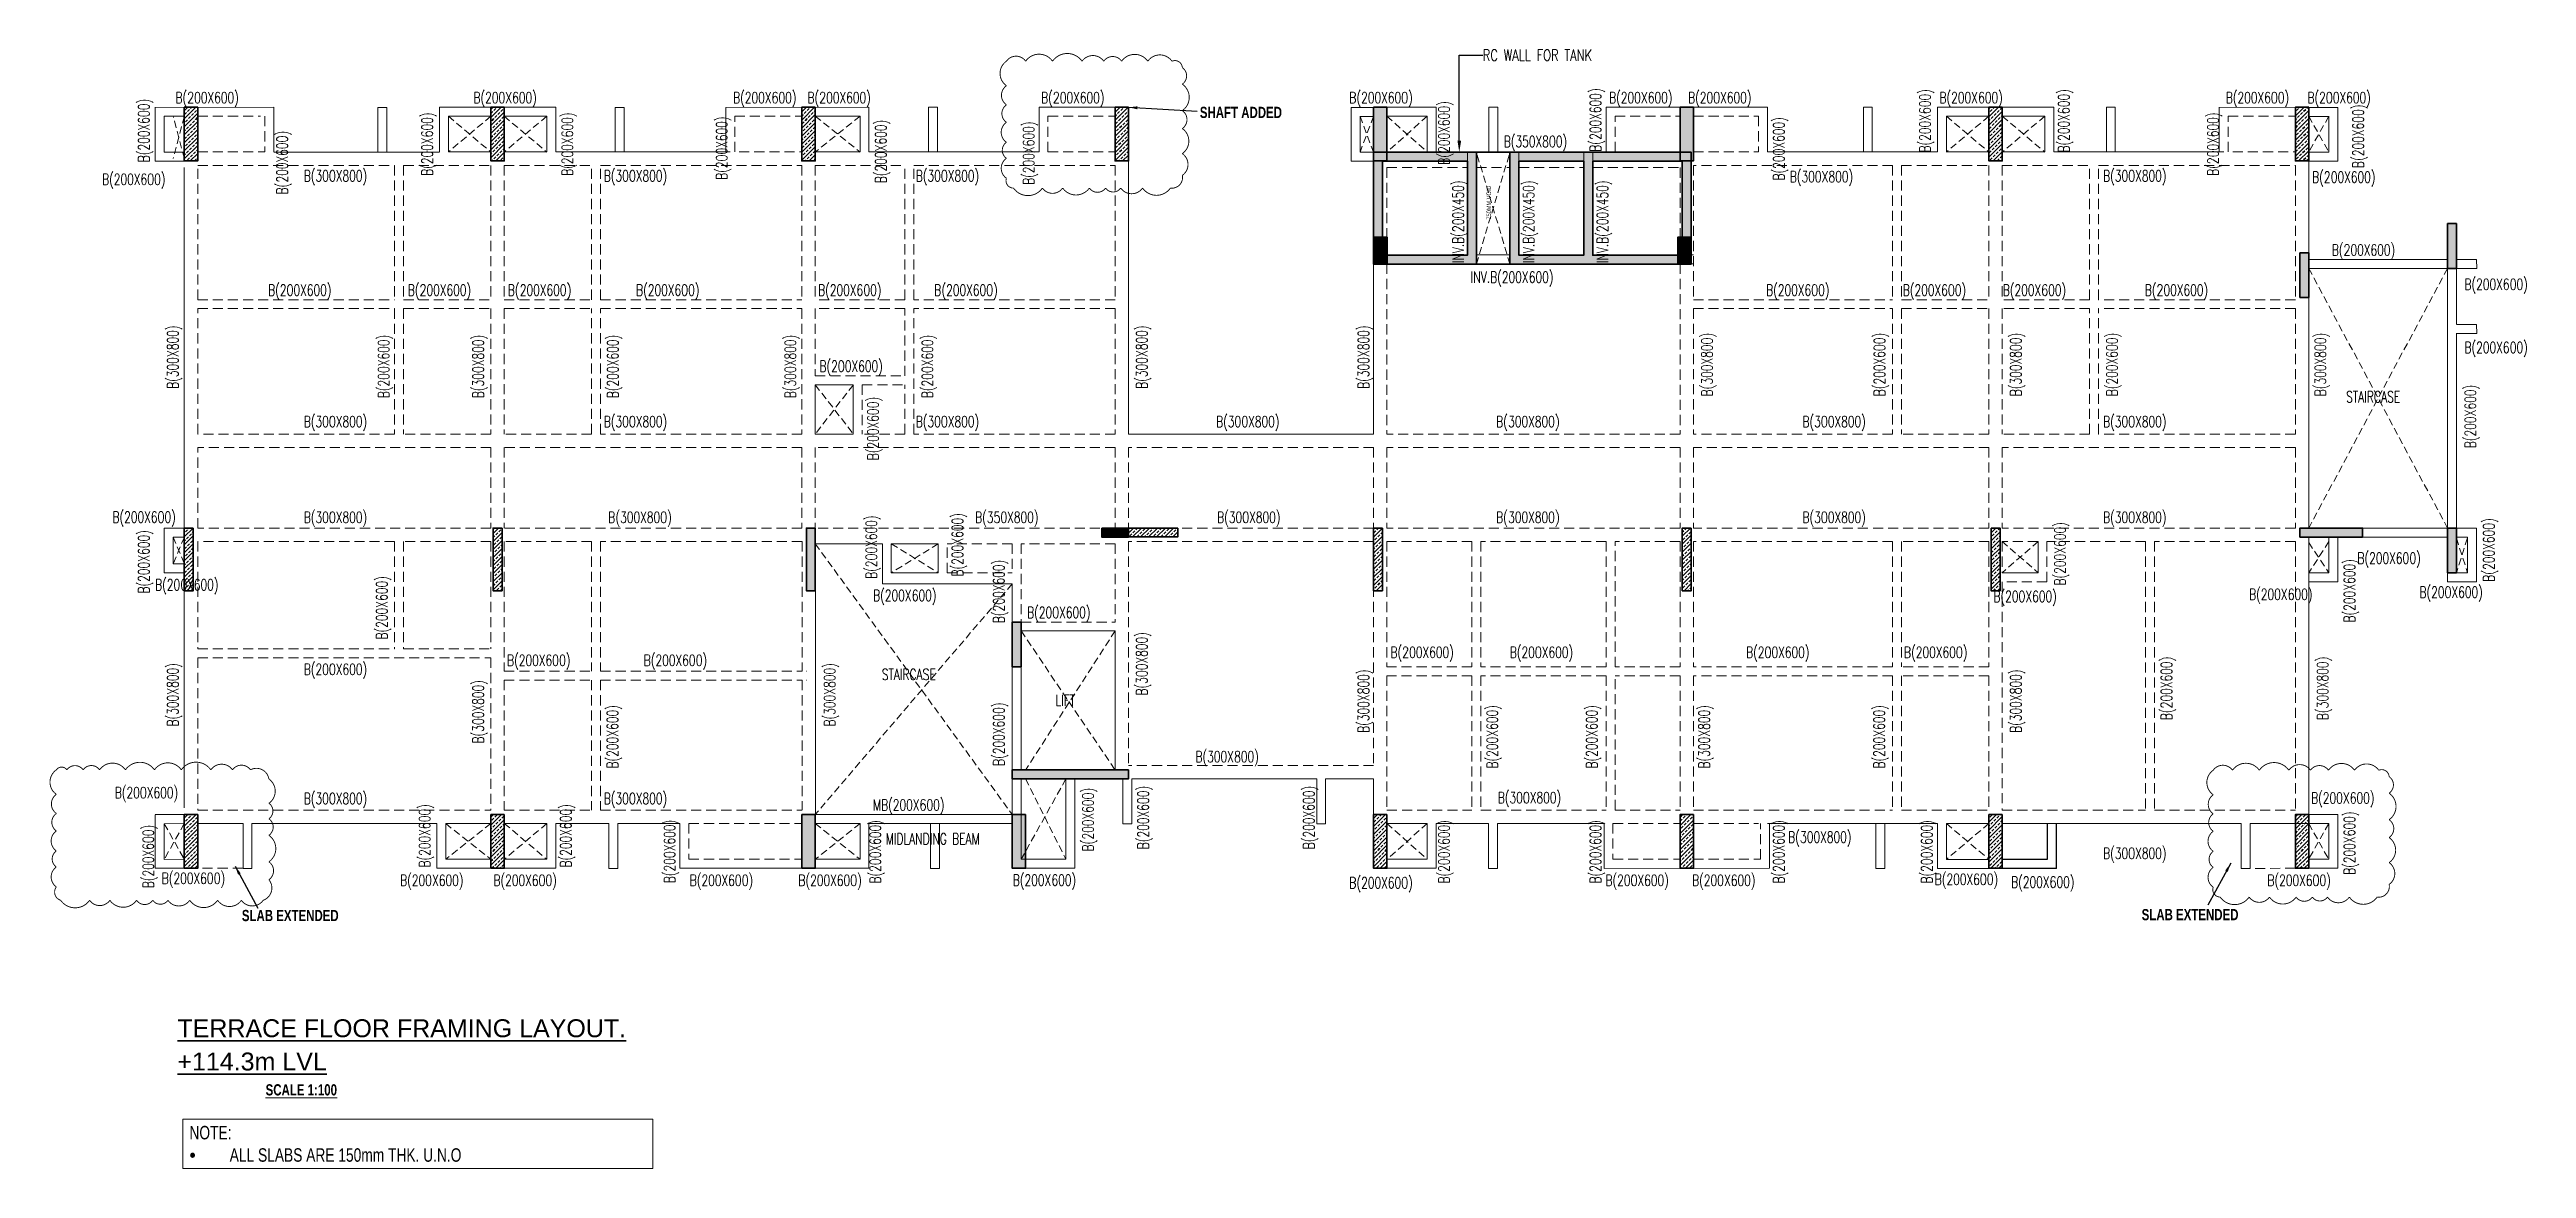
# Model space of a CAD drawing. Header units: millimetres. Extents: x 2328 to 57679, y 2075 to 27069.
import ezdxf
from ezdxf import colors
from ezdxf.entities.mleader import LeaderData, LeaderLine
from ezdxf.math import Vec2, Vec3

# ---------------------------------------------------------------- set-up
doc = ezdxf.new("R2010")
doc.units = ezdxf.units.MM
doc.linetypes.add('DASHED', pattern=[0.75, 0.5, -0.25])
doc.linetypes.add('HIDDEN', pattern=[9.525, 6.35, -3.175])
for name, color, linetype, lineweight in [('G-ANNO-TEXT', 7, 'Continuous', 18), ('S-BEAM-IDEN', 2, 'Continuous', 9), ('S-COL HATCH', 8, 'Continuous', 35), ('S-COLS', 6, 'Continuous', 35), ('S-HEADING', 8, 'Continuous', 35), ('S_FRAMES', 4, 'Continuous', 9), ('STR-CUTOUT', 1, 'Continuous', 13)]:
    doc.layers.add(name, color=color, linetype=linetype, lineweight=lineweight)
doc.styles.add('Dim.s & Anno.(Misc.)', font='ARIALN.TTF')
doc.styles.add('ROMANS', font='romans.shx', dxfattribs={"width": 0.75})
doc.styles.add('SOBHA', font='swisscl.ttf', dxfattribs={"height": 200})
doc.styles.add('sobha.sed', font='swisscl.ttf')
doc.styles.get("Standard").update_dxf_attribs({"font": 'arial.ttf'})
doc.styles.add('Swis721 LtCn BT_2', font='swisscl.ttf', dxfattribs={"height": 244.992296})
doc.dimstyles.new('A-GFC-100', dxfattribs={"dimscale": 100, "dimtxt": 2, "dimasz": 2, "dimexe": 1.5, "dimexo": 0, "dimgap": 1, "dimtad": 1, "dimdec": 0, "dimdsep": 46, "dimtxsty": 'Dim.s & Anno.(Misc.)', "dimblk": 'ARCHTICK', "dimcen": 0, "dimdle": 1.5, "dimclrd": 256, "dimclre": 8, "dimclrt": 6, "dimazin": 2, "dimtfac": 1, "dimtdec": 0, "dimtix": 1, "dimtmove": 2, "dimatfit": 3, "dimfxl": 1, "dimtolj": 1, "dimlwd": -1, "dimlwe": 9, "dimarcsym": 0})
pattern_1 = [(45, (-612703.72, 120513.6), (-89.802561, 89.802561), []), (45, (-612613.92, 120513.6), (-89.802561, 89.802561), [63.5, -31.75])]
pattern_2 = [(45, (-615475.9, 133131.74), (-89.802561, 89.802561), []), (45, (-615386.1, 133131.74), (-89.802561, 89.802561), [63.5, -31.75])]

# ---------------------------------------------------------------- blocks, each defined once
blk = doc.blocks.new('OHT')
at = {"layer": 'S-COL HATCH'}
h = blk.add_hatch(dxfattribs=at)
h.set_pattern_fill('AR-CONC', color=8, scale=0.75)
h.set_pattern_definition([(50, (-643577.39, 54796.65), (136.638502, -11.954314), [14.2875, -157.1625]), (355, (-643577.39, 54796.65), (-26.432566, 143.292634), [11.43, -125.730438]), (100.451445, (-643566, 54795.66), (110.205935, 131.338314), [12.142507, -133.567683]), (46.1842, (-643577.4, 54834.75), (203.30928, -31.531746), [21.43125, -235.74375]), (96.635558, (-643560.45, 54832.12), (178.0531, 185.569593), [18.21377, -200.351706]), (351.18415, (-643577.4, 54834.75), (178.0531, 185.569593), [17.144975, -188.5948]), (21, (-643558.34, 54825.23), (113.710793, -76.698899), [14.2875, -157.1625]), (326, (-643558.34, 54825.23), (46.35152, 138.140975), [11.43, -125.73]), (71.451445, (-643548.87, 54818.84), (160.062314, 61.442077), [12.142507, -133.567453]), (37.5, (-643577.393, 54796.65), (2.3164524, 63.416279), [0, -124.206, 0, -127.635, 0, -126.20625]), (7.5, (-643577.39, 54796.65), (50.114747, 75.135431), [0, -72.771, 0, -121.3485, 0, -48.10125]), (327.5, (-643619.874, 54796.65), (101.6929464, -4.296558), [0, -47.625, 0, -148.59, 0, -197.1675]), (317.5, (-643638.92, 54796.65), (111.096886, 19.069868), [0, -61.9125, 0, -98.679, 0, -140.0175])])
h.paths.add_polyline_path([(0, 0), (0, -2500), (2300, -2500), (2300, 0), (2300, 0)])
h.paths.add_polyline_path([(2100, -200), (2100, -2300), (200, -2300), (200, -200)], flags=16)
h.paths.add_polyline_path([(3050, 0), (3050, 0), (3050, -2500), (3050, -2500), (7100, -2500), (7100, 0)])
h.paths.add_polyline_path([(4700, -200), (4700, -2300), (3250, -2300), (3250, -200), (3250, -200)], flags=16)
h.paths.add_polyline_path([(4900, -200), (6900, -200), (6900, -2300), (4900, -2300)], flags=16)
at = {"layer": 'S-COLS'}
for p, q in [((2300, -2500), (2300, 0)), ((3050, 0), (3050, -2500))]:
    blk.add_line(p, q, dxfattribs=at)
blk.add_lwpolyline([(0, 0), (0, -2500), (7100, -2500), (7100, 0), (0, 0)], dxfattribs=at)
for points in [[(200, -2300), (200, -200), (2100, -200), (2100, -2300)], [(3250, -2300), (3250, -200), (4700, -200), (4700, -2300)], [(4700, -2300), (4700, -200), (3250, -200), (3250, -2300)], [(6900, -2300), (6900, -200), (4900, -200), (4900, -2300)]]:
    blk.add_lwpolyline(points, close=True, dxfattribs=at)
at = {"layer": 'STR-CUTOUT', "color": 1, "linetype": 'HIDDEN', "ltscale": 25}
for points in [[(3050, -2500), (2300, 0)], [(2300, -2500), (3050, 0)]]:
    blk.add_lwpolyline(points, dxfattribs=at)
at = {"layer": 'S-COLS', "style": 'sobha.sed'}
blk.add_text('750MM VOID', height=100, rotation=90, dxfattribs=at).set_placement((2627, -1504))
blk = doc.blocks.new('COLUMNS_TER')
at = {"layer": 'S-COL HATCH'}
h = blk.add_hatch(dxfattribs=at)
h.set_pattern_fill('ANSI33', color=8, scale=20)
h.set_pattern_definition(pattern_1)
h.paths.add_polyline_path([(300, 0), (0, 0), (0, -1200), (300, -1200)])
h = blk.add_hatch(dxfattribs=at)
h.set_pattern_fill('ANSI33', color=8, scale=20)
h.set_pattern_definition(pattern_1)
h.paths.add_polyline_path([(7151, 0), (6851, 0), (6851, -1200), (7151, -1200)])
h = blk.add_hatch(dxfattribs=at)
h.set_pattern_fill('ANSI33', color=8, scale=20)
h.set_pattern_definition(pattern_1)
h.paths.add_polyline_path([(14100, 0), (13800, 0), (13800, -1200), (14100, -1200)])
h = blk.add_hatch(dxfattribs=at)
h.set_pattern_fill('ANSI33', color=8, scale=20)
h.set_pattern_definition(pattern_1)
h.paths.add_polyline_path([(21100, 0), (20800, 0), (20800, -1200), (21100, -1200)])
h = blk.add_hatch(color=8, dxfattribs=at)
h.dxf.hatch_style = 1
h.paths.add_polyline_path([(26875, 0), (26575, 0), (26575, -1200), (26875, -1200)])
h = blk.add_hatch(color=8, dxfattribs=at)
h.dxf.hatch_style = 1
h.paths.add_polyline_path([(33725, 0), (33425, 0), (33425, -1200), (33725, -1200)])
h = blk.add_hatch(dxfattribs=at)
h.set_pattern_fill('ANSI33', color=8, scale=20)
h.set_pattern_definition(pattern_2)
h.paths.add_polyline_path([(40626, 0), (40326, 0), (40326, -1200), (40626, -1200)])
h = blk.add_hatch(dxfattribs=at)
h.set_pattern_fill('ANSI33', color=8, scale=20)
h.set_pattern_definition(pattern_2)
h.paths.add_polyline_path([(47475, 0), (47175, 0), (47175, -1200), (47475, -1200)])
h = blk.add_hatch(color=8, dxfattribs=at)
h.dxf.hatch_style = 1
h.paths.add_polyline_path([(50777, -2600), (50577, -2600), (50577, -3600), (50777, -3600)])
h = blk.add_hatch(color=8, dxfattribs=at)
h.dxf.hatch_style = 1
h.paths.add_polyline_path([(47276, -4250), (47476, -4250), (47476, -3250), (47276, -3250)])
h = blk.add_hatch(dxfattribs=at)
h.set_pattern_fill('ANSI33', color=8, scale=20)
h.set_pattern_definition(pattern_1)
h.paths.add_polyline_path([(200, -9400), (0, -9400), (0, -10800), (200, -10800)])
h = blk.add_hatch(dxfattribs=at)
h.set_pattern_fill('ANSI33', color=8, scale=20)
h.set_pattern_definition(pattern_1)
h.paths.add_polyline_path([(7101, -9400), (6901, -9400), (6901, -10800), (7101, -10800)])
h = blk.add_hatch(color=8, dxfattribs=at)
h.dxf.hatch_style = 1
h.paths.add_polyline_path([(14101, -9400), (13901, -9400), (13901, -10800), (14101, -10800)])
h = blk.add_hatch(color=8, dxfattribs=at)
h.dxf.hatch_style = 1
h.paths.add_polyline_path([(20501, -9402), (20501, -9602), (21101, -9602), (21101, -9402)])
h = blk.add_hatch(dxfattribs=at)
h.set_pattern_fill('ANSI33', color=8, scale=20)
h.set_pattern_definition(pattern_1)
h.paths.add_polyline_path([(20800, -9400), (20800, -9600), (22200, -9600), (22200, -9400)])
h = blk.add_hatch(dxfattribs=at)
h.set_pattern_fill('ANSI33', color=8, scale=20)
h.set_pattern_definition(pattern_1)
h.paths.add_polyline_path([(26775, -9400), (26575, -9400), (26575, -10800), (26775, -10800)])
h = blk.add_hatch(dxfattribs=at)
h.set_pattern_fill('ANSI33', color=8, scale=20)
h.set_pattern_definition(pattern_2)
h.paths.add_polyline_path([(33676, -9400), (33476, -9400), (33476, -10800), (33676, -10800)])
h = blk.add_hatch(dxfattribs=at)
h.set_pattern_fill('ANSI33', color=8, scale=20)
h.set_pattern_definition(pattern_2)
h.paths.add_polyline_path([(40376, -9400), (40576, -9400), (40576, -10800), (40376, -10800)])
h = blk.add_hatch(color=8, dxfattribs=at)
h.dxf.hatch_style = 1
h.paths.add_polyline_path([(48676, -9601), (48676, -9401), (47276, -9401), (47276, -9601)])
h = blk.add_hatch(color=8, dxfattribs=at)
h.dxf.hatch_style = 1
h.paths.add_polyline_path([(50777, -9400), (50577, -9400), (50577, -10400), (50777, -10400)])
h = blk.add_hatch(color=8, dxfattribs=at)
h.dxf.hatch_style = 1
h.paths.add_polyline_path([(18701, -11500), (18501, -11500), (18501, -12500), (18701, -12500)])
h = blk.add_hatch(color=8, dxfattribs=at)
h.dxf.hatch_style = 1
h.paths.add_polyline_path([(18501, -14801), (18501, -15001), (21101, -15001), (21101, -14801)])
h = blk.add_hatch(dxfattribs=at)
h.set_pattern_fill('ANSI33', color=8, scale=20)
h.set_pattern_definition(pattern_1)
h.paths.add_polyline_path([(300, -15800), (0, -15800), (0, -17000), (300, -17000)])
h = blk.add_hatch(dxfattribs=at)
h.set_pattern_fill('ANSI33', color=8, scale=20)
h.set_pattern_definition(pattern_1)
h.paths.add_polyline_path([(7151, -15800), (6851, -15800), (6851, -17000), (7151, -17000)])
h = blk.add_hatch(color=8, dxfattribs=at)
h.dxf.hatch_style = 1
h.paths.add_polyline_path([(14101, -15800), (13801, -15800), (13801, -17000), (14101, -17000)])
h = blk.add_hatch(color=8, dxfattribs=at)
h.dxf.hatch_style = 1
h.paths.add_polyline_path([(18801, -15800), (18501, -15800), (18501, -17000), (18801, -17000)])
h = blk.add_hatch(dxfattribs=at)
h.set_pattern_fill('ANSI33', color=8, scale=20)
h.set_pattern_definition(pattern_1)
h.paths.add_polyline_path([(26875, -15800), (26575, -15800), (26575, -17000), (26875, -17000)])
h = blk.add_hatch(dxfattribs=at)
h.set_pattern_fill('ANSI33', color=8, scale=20)
h.set_pattern_definition(pattern_1)
h.paths.add_polyline_path([(33726, -15800), (33426, -15800), (33426, -17000), (33726, -17000)])
h = blk.add_hatch(dxfattribs=at)
h.set_pattern_fill('ANSI33', color=8, scale=20)
h.set_pattern_definition(pattern_1)
h.paths.add_polyline_path([(40626, -15800), (40326, -15800), (40326, -17000), (40626, -17000)])
h = blk.add_hatch(dxfattribs=at)
h.set_pattern_fill('ANSI33', color=8, scale=20)
h.set_pattern_definition(pattern_1)
h.paths.add_polyline_path([(47475, -15800), (47175, -15800), (47175, -17000), (47475, -17000)])
at = {"layer": 'S-COLS'}
for points in [[(300, 0), (0, 0), (0, -1200), (300, -1200)], [(7151, 0), (6851, 0), (6851, -1200), (7151, -1200)], [(14100, 0), (13800, 0), (13800, -1200), (14100, -1200)], [(21100, 0), (20800, 0), (20800, -1200), (21100, -1200)], [(26875, 0), (26575, 0), (26575, -1200), (26875, -1200)], [(33725, 0), (33425, 0), (33425, -1200), (33725, -1200)], [(40626, 0), (40326, 0), (40326, -1200), (40626, -1200)], [(47475, 0), (47175, 0), (47175, -1200), (47475, -1200)], [(50777, -2600), (50577, -2600), (50577, -3600), (50777, -3600)], [(47276, -3250), (47476, -3250), (47476, -4250), (47276, -4250)], [(200, -9400), (0, -9400), (0, -10800), (200, -10800)], [(7101, -9400), (6901, -9400), (6901, -10800), (7101, -10800)], [(14101, -9400), (13901, -9400), (13901, -10800), (14101, -10800)], [(20501, -9402), (20501, -9602), (21101, -9602), (21101, -9402)], [(22200, -9400), (22200, -9600), (20800, -9600), (20800, -9400)], [(26775, -9400), (26575, -9400), (26575, -10800), (26775, -10800)], [(33676, -9400), (33476, -9400), (33476, -10800), (33676, -10800)], [(40376, -9400), (40576, -9400), (40576, -10800), (40376, -10800)], [(48676, -9601), (48676, -9401), (47276, -9401), (47276, -9601)], [(50777, -9400), (50577, -9400), (50577, -10400), (50777, -10400)], [(18701, -11500), (18501, -11500), (18501, -12500), (18701, -12500)], [(21101, -14801), (21101, -15001), (18501, -15001), (18501, -14801)], [(300, -15800), (0, -15800), (0, -17000), (300, -17000)], [(7151, -15800), (6851, -15800), (6851, -17000), (7151, -17000)], [(14101, -15800), (13801, -15800), (13801, -17000), (14101, -17000)], [(18801, -15800), (18501, -15800), (18501, -17000), (18801, -17000)], [(26875, -15800), (26575, -15800), (26575, -17000), (26875, -17000)], [(33726, -15800), (33426, -15800), (33426, -17000), (33726, -17000)], [(40626, -15800), (40326, -15800), (40326, -17000), (40626, -17000)], [(47475, -15800), (47175, -15800), (47175, -17000), (47475, -17000)]]:
    blk.add_lwpolyline(points, close=True, dxfattribs=at)
blk = doc.blocks.new('_ArchTick')
at = {"color": 0, "linetype": 'ByBlock', "const_width": 0.15}
blk.add_lwpolyline([(-0.5, -0.5), (0.5, 0.5)], dxfattribs=at)

msp = doc.modelspace()

# ---------------------------------------------------------------- hatches: boundary and pattern name
at = {"layer": 'S-COL HATCH'}
h = msp.add_hatch(color=8, dxfattribs=at)
h.dxf.hatch_style = 1
h.paths.add_polyline_path([(31916, 22281), (32216, 22281), (32216, 22881), (31916, 22881)])
h = msp.add_hatch(color=8, dxfattribs=at)
h.dxf.hatch_style = 1
h.paths.add_polyline_path([(38716, 22281), (39016, 22281), (39016, 22881), (38716, 22881)])

# ---------------------------------------------------------------- linework, layer by layer
at = {"color": 2}
msp.add_line((45964, 8781), (47176, 8781), dxfattribs=at)
at = {"const_width": 20}
for points in [[(23711, 26809, 0.520567), (23711, 26261, 0.520567), (23711, 25834, 0.520567), (23711, 25444, 0.520567), (23711, 24997, 0.520567), (23711, 24640, 0.520567), (23711, 24194, 0.520567), (23868, 23975, 0.520567), (24515, 23975, 0.520567), (24968, 23975, 0.520567), (25564, 23975, 0.520567), (25927, 23975, 0.520567), (26265, 23975, 0.520567), (26753, 23975, 0.520567), (27376, 23975, 0.520567), (27642, 24258, 0.520567), (27642, 24745, 0.520567), (27642, 25304, 0.520567), (27642, 25704, 0.520567), (27642, 26296, 0.520567), (27642, 26665, 0.520567), (27410, 26809, 0.520567), (26870, 26809, 0.520567), (26286, 26809, 0.520567), (25885, 26809, 0.520567), (25401, 26809, 0.520567), (24741, 26809, 0.520567), (24141, 26809, 0.520567)], [(2480, 10979, 0.520567), (2480, 10431, 0.520567), (2480, 10004, 0.520567), (2480, 9614, 0.520567), (2480, 9167, 0.520567), (2480, 8809, 0.520567), (2480, 8364, 0.520567), (2576, 8065, 0.520567), (3223, 8065, 0.520567), (3676, 8065, 0.520567), (4272, 8065, 0.520567), (4635, 8065, 0.520567), (4973, 8065, 0.520567), (5461, 8065, 0.520567), (6083, 8065, 0.520567), (6616, 8065, 0.520567), (7102, 8065, 0.520567), (7230, 8525, 0.520567), (7230, 8925, 0.520567), (7230, 9517, 0.520567), (7230, 9886, 0.520567), (7230, 10232, 0.520567), (7230, 10773, 0.520567), (6817, 10979, 0.520567), (6416, 10979, 0.520567), (5932, 10979, 0.520567), (5272, 10979, 0.520567), (4672, 10979, 0.520567), (4024, 10979, 0.520567), (3446, 10979, 0.520567), (3078, 10979, 0.520567), (2716, 10979, 0.520567)], [(50679, 10970, 0.520567), (50679, 10423, 0.520567), (50679, 9996, 0.520567), (50679, 9606, 0.520567), (50679, 9159, 0.520567), (50679, 8801, 0.520567), (50679, 8356, 0.520567), (50835, 8137, 0.520567), (51483, 8137, 0.520567), (51935, 8137, 0.520567), (52532, 8137, 0.520567), (52895, 8137, 0.520567), (53232, 8137, 0.520567), (53721, 8137, 0.520567), (54343, 8137, 0.520567), (54610, 8420, 0.520567), (54610, 8906, 0.520567), (54610, 9466, 0.520567), (54610, 9866, 0.520567), (54610, 10458, 0.520567), (54610, 10827, 0.520567), (54378, 10970, 0.520567), (53837, 10970, 0.520567), (53254, 10970, 0.520567), (52853, 10970, 0.520567), (52369, 10970, 0.520567), (51709, 10970, 0.520567), (51109, 10970, 0.520567)]]:
    msp.add_lwpolyline(points, format="xyb", close=True, dxfattribs=at)
at = {"color": 2}
for points in [[(45964, 8981), (46977, 8981), (46977, 9781)], [(45965, 8781), (47177, 8781), (47177, 9781)]]:
    msp.add_lwpolyline(points, dxfattribs=at)
at = {"layer": 'S-COLS'}
for points in [[(31916, 22281), (32216, 22281), (32216, 22881), (31916, 22881)], [(38716, 22281), (39016, 22281), (39016, 22881), (38716, 22881)]]:
    msp.add_lwpolyline(points, close=True, dxfattribs=at)
at = {"layer": 'S_FRAMES'}
for p, q in [((4689, 24577), (4690, 25780)), ((4689, 25777), (7340, 25779)), ((7339, 25780), (7340, 24781)), ((12189, 25580), (12189, 24781)), ((12489, 25780), (12489, 25780)), ((12489, 25580), (12489, 24781)), ((19439, 25780), (19439, 25780)), ((19439, 25580), (19439, 24781)), ((26440, 25780), (26439, 18481)), ((26439, 25780), (26439, 25780)), ((31914, 25781), (31914, 25781)), ((31914, 25780), (31914, 18481)), ((32214, 25581), (32214, 24781)), ((39065, 25780), (39065, 25780)), ((45664, 25580), (45664, 24781)), ((45964, 25780), (45964, 25780)), ((45964, 25580), (45964, 24781)), ((50814, 24781), (50814, 25781)), ((50814, 25778), (52814, 25781)), ((52815, 25781), (52815, 25781)), ((5339, 24577), (4689, 24577)), ((5339, 16379), (5339, 24433)), ((7340, 24778), (11040, 24778)), ((11240, 24781), (12189, 24781)), ((12489, 24781), (13440, 24781)), ((13640, 24781), (17539, 24781)), ((19439, 24781), (20439, 24781)), ((20639, 24781), (24439, 24781)), ((32214, 24781), (33114, 24781)), ((33314, 24781), (37114, 24781)), ((34015, 24781), (34015, 22481)), ((34215, 24781), (34215, 22481)), ((34964, 24781), (34964, 22481)), ((35164, 24781), (35164, 22481)), ((36614, 24781), (36614, 22481)), ((36814, 24781), (36814, 22481)), ((40715, 24781), (44515, 24781)), ((44715, 24781), (45664, 24781)), ((45964, 24781), (46915, 24781)), ((47115, 24781), (50915, 24781)), ((34015, 22481), (31914, 22481)), ((39064, 22281), (31914, 22281)), ((34964, 22481), (34215, 22481)), ((36614, 22481), (35164, 22481)), ((39064, 22481), (36814, 22481)), ((55914, 22378), (52814, 22378)), ((56114, 22381), (56566, 22381)), ((56566, 22381), (56567, 22181)), ((56114, 20928), (56565, 20929)), ((56565, 20929), (56567, 20728)), ((19439, 19581), (19439, 18481)), ((19439, 19581), (20289, 19581)), ((20289, 19581), (20289, 18481)), ((20289, 18481), (19439, 18481)), ((31914, 18481), (26439, 18481)), ((19443, 16029), (19443, 9981)), ((20939, 16029), (20939, 15131)), ((5339, 15381), (5339, 10129)), ((20939, 15131), (23839, 15131)), ((23839, 15131), (23839, 9981)), ((24039, 14081), (24039, 10975)), ((24039, 14081), (26139, 14081)), ((26139, 14081), (26139, 10975)), ((26139, 10975), (24139, 10975)), ((25039, 8982), (25039, 10775)), ((5339, 9978), (4689, 9978)), ((4689, 9976), (4690, 8781)), ((19439, 9981), (23839, 9981)), ((52811, 9981), (53461, 9980)), ((53460, 9981), (53460, 8781)), ((5639, 9781), (5639, 8781)), ((5639, 9778), (6651, 9778)), ((6851, 9778), (10981, 9778)), ((11180, 9778), (12189, 9778)), ((12489, 9781), (13440, 9781)), ((13640, 9781), (14826, 9781)), ((15026, 9781), (16415, 9781)), ((19439, 9781), (20439, 9781)), ((19439, 8981), (19439, 9781)), ((20639, 9781), (23839, 9781)), ((32214, 9781), (33114, 9781)), ((32214, 8980), (32214, 9781)), ((33314, 9781), (34486, 9781)), ((34686, 9781), (37065, 9781)), ((40715, 9778), (44515, 9778)), ((44715, 9781), (45664, 9781)), ((45664, 8981), (45664, 9781)), ((4690, 8781), (5639, 8781)), ((12489, 8781), (12489, 8781)), ((19439, 8781), (19439, 8781)), ((25239, 8782), (25239, 8782)), ((31914, 8780), (31914, 8780)), ((39065, 8781), (39065, 8781)), ((45964, 8781), (45964, 8781)), ((53460, 8781), (52511, 8781)), ((52815, 8780), (52815, 8780))]:
    msp.add_line(p, q, dxfattribs=at)
at = {"layer": 'S_FRAMES', "linetype": 'DASHED', "ltscale": 450}
for p, q in [((5639, 24781), (5639, 25580)), ((5640, 25578), (7040, 25580)), ((7139, 25580), (7140, 24781)), ((19139, 25580), (19139, 24781)), ((26139, 25580), (26139, 24781)), ((38765, 25580), (38765, 24781)), ((39065, 25580), (39065, 24781)), ((52515, 25581), (52515, 24781)), ((5639, 24781), (7140, 24781)), ((5639, 21481), (5639, 24481)), ((5639, 24481), (10040, 24481)), ((10040, 24481), (10040, 21481)), ((10240, 24481), (12189, 24481)), ((10240, 24481), (10240, 21481)), ((12189, 24481), (12189, 21481)), ((12489, 24481), (12489, 21481)), ((12489, 24481), (14440, 24481)), ((14440, 21481), (14440, 24481)), ((14640, 24481), (19139, 24481)), ((14640, 21481), (14640, 24481)), ((17739, 24781), (19139, 24781)), ((19139, 24481), (19139, 21481)), ((19439, 24481), (19439, 21481)), ((19439, 24481), (21440, 24481)), ((21440, 21481), (21440, 24481)), ((21640, 24481), (26139, 24481)), ((21640, 21481), (21640, 24481)), ((24639, 24781), (26139, 24781)), ((26139, 24481), (26139, 21481)), ((32214, 24431), (32214, 22481)), ((32214, 24431), (34015, 24431)), ((34215, 24431), (34964, 24431)), ((35164, 24431), (36614, 24431)), ((36814, 24431), (38764, 24431)), ((37314, 24781), (38765, 24781)), ((38764, 24431), (38764, 22481)), ((39065, 24781), (40515, 24781)), ((43515, 24481), (43515, 21481)), ((43715, 24481), (45664, 24481)), ((43715, 24481), (43715, 21481)), ((45664, 24481), (45664, 21481)), ((45964, 24481), (45964, 21481)), ((45964, 24481), (47915, 24481)), ((47915, 21481), (47915, 24481)), ((48115, 24481), (52514, 24481)), ((48115, 21481), (48115, 24481)), ((51115, 24781), (52515, 24781)), ((52514, 24481), (52514, 21481)), ((32214, 22281), (32214, 18481)), ((38764, 22281), (38764, 18481)), ((5639, 21481), (10040, 21481)), ((5639, 18481), (5639, 21281)), ((5639, 21281), (10040, 21281)), ((10040, 21281), (10040, 18481)), ((10240, 21481), (12189, 21481)), ((10240, 21281), (12189, 21281)), ((10240, 21281), (10240, 18481)), ((12189, 21281), (12189, 18481)), ((12489, 21481), (14440, 21481)), ((12489, 21281), (12489, 18481)), ((12489, 21281), (14440, 21281)), ((14440, 18481), (14440, 21282)), ((14640, 21481), (19139, 21481)), ((14640, 18481), (14640, 21282)), ((14640, 21281), (19139, 21281)), ((19139, 21281), (19139, 18481)), ((21440, 21481), (19439, 21481)), ((19439, 21281), (19439, 19781)), ((21440, 21281), (19439, 21281)), ((21440, 19781), (21440, 21281)), ((26139, 21481), (21640, 21481)), ((26139, 21281), (21640, 21281)), ((21640, 18481), (21640, 21281)), ((26139, 21281), (26139, 18481)), ((39064, 21481), (43515, 21481)), ((39064, 21281), (39064, 18481)), ((39064, 21281), (43515, 21281)), ((43515, 21281), (43515, 18481)), ((43715, 21481), (45664, 21481)), ((43715, 21281), (45664, 21281)), ((43715, 21281), (43715, 18481)), ((45664, 21281), (45664, 18481)), ((47915, 21481), (45964, 21481)), ((45964, 21281), (45964, 18481)), ((47915, 21281), (45964, 21281)), ((47915, 18481), (47915, 21282)), ((52514, 21481), (48115, 21481)), ((48115, 18481), (48115, 21282)), ((52514, 21281), (48115, 21281)), ((52514, 21281), (52514, 18481)), ((19439, 19781), (21440, 19781)), ((20489, 19581), (20489, 18481)), ((20489, 19581), (21440, 19581)), ((21440, 18481), (21440, 19581)), ((10040, 18481), (5639, 18481)), ((12189, 18481), (10240, 18481)), ((14440, 18481), (12489, 18481)), ((19139, 18481), (14640, 18481)), ((21440, 18481), (20489, 18481)), ((26139, 18481), (21640, 18481)), ((38764, 18481), (32214, 18481)), ((43515, 18481), (39064, 18481)), ((45664, 18481), (43715, 18481)), ((47915, 18481), (45964, 18481)), ((52514, 18481), (48115, 18481)), ((5639, 16379), (5639, 18181)), ((12189, 18181), (5639, 18181)), ((12189, 18181), (12189, 16379)), ((12489, 18181), (12489, 16379)), ((19139, 18181), (12489, 18181)), ((19139, 18181), (19139, 16379)), ((19439, 18181), (19439, 16379)), ((26139, 18181), (19439, 18181)), ((26139, 18181), (26139, 16379)), ((26439, 18181), (26439, 16379)), ((31914, 18181), (26439, 18181)), ((31914, 18181), (31914, 16379)), ((32214, 18181), (32214, 16379)), ((38764, 18181), (32214, 18181)), ((38764, 18181), (38764, 16379)), ((39064, 18181), (39064, 16379)), ((45664, 18181), (39064, 18181)), ((45664, 18181), (45664, 16379)), ((45964, 18181), (45964, 16379)), ((52514, 18181), (45964, 18181)), ((52514, 18181), (52514, 16379)), ((5639, 16079), (5639, 13681)), ((10040, 16079), (10040, 13681)), ((10240, 16079), (10240, 13681)), ((19139, 16379), (12489, 16379)), ((12489, 16079), (12489, 13181)), ((14440, 16079), (12489, 16079)), ((14440, 16079), (14440, 13181)), ((19143, 16079), (14640, 16079)), ((14640, 16079), (14640, 13181)), ((19143, 16079), (19143, 13181)), ((19241, 16079), (19240, 16079)), ((26139, 16379), (19439, 16379)), ((31914, 16379), (26439, 16379)), ((26439, 16079), (26439, 11075)), ((31914, 16079), (26439, 16079)), ((31914, 16079), (31914, 11075)), ((38764, 16379), (32214, 16379)), ((32214, 16079), (32214, 13281)), ((34115, 16079), (32214, 16079)), ((34115, 16079), (34115, 13281)), ((37114, 16079), (34315, 16079)), ((34315, 16079), (34315, 13281)), ((38764, 16079), (37314, 16079)), ((38764, 16079), (38764, 13281)), ((45664, 16379), (39064, 16379)), ((39064, 16079), (39064, 13281)), ((43515, 16079), (39064, 16079)), ((43515, 16079), (43515, 13281)), ((45664, 16079), (43715, 16079)), ((43715, 16079), (43715, 13281)), ((45664, 16079), (45664, 13281)), ((52514, 16379), (45964, 16379)), ((45964, 16079), (45964, 15381)), ((46764, 16079), (45964, 16079)), ((49165, 16079), (46964, 16079)), ((49165, 16079), (49165, 10081)), ((52514, 16079), (49365, 16079)), ((49365, 16079), (49365, 10081)), ((52514, 16079), (52514, 10081)), ((23839, 16029), (22389, 16029)), ((22389, 15381), (22389, 16029)), ((23839, 16029), (23839, 15381)), ((26139, 16029), (24039, 16029)), ((24039, 16029), (24039, 14281)), ((26139, 16029), (26139, 14281)), ((22389, 15381), (23839, 15381)), ((45964, 15181), (45964, 10081)), ((24039, 14281), (26139, 14281)), ((5639, 13681), (10040, 13681)), ((5639, 13481), (5639, 10081)), ((5639, 13481), (12189, 13481)), ((10240, 13681), (12189, 13681)), ((12489, 13181), (14440, 13181)), ((12489, 12981), (12489, 10081)), ((12489, 12981), (14440, 12981)), ((14440, 12981), (14440, 10081)), ((14640, 13181), (19143, 13181)), ((14640, 12981), (14640, 10081)), ((14640, 12981), (19143, 12981)), ((19143, 12981), (19143, 10081)), ((19238, 13181), (19241, 13181)), ((19238, 12981), (19241, 12981)), ((34115, 13281), (32214, 13281)), ((32214, 13081), (32214, 10081)), ((34115, 13081), (32214, 13081)), ((34115, 13081), (34115, 10081)), ((37114, 13281), (34315, 13281)), ((37114, 13081), (34315, 13081)), ((34315, 13081), (34315, 10081)), ((38764, 13281), (37314, 13281)), ((38764, 13081), (37314, 13081)), ((38764, 13081), (38764, 10081)), ((43515, 13281), (39064, 13281)), ((39064, 13081), (39064, 10081)), ((43515, 13081), (39064, 13081)), ((43515, 13081), (43515, 10081)), ((45664, 13281), (43715, 13281)), ((43715, 13081), (43715, 10081)), ((45664, 13081), (43715, 13081)), ((45664, 13081), (45664, 10081)), ((31914, 11075), (26439, 11075)), ((5639, 10081), (12189, 10081)), ((12489, 10081), (14440, 10081)), ((14640, 10081), (19139, 10081)), ((32214, 10081), (34115, 10081)), ((34315, 10081), (37114, 10081)), ((37314, 10081), (38764, 10081)), ((39064, 10081), (43515, 10081)), ((43715, 10081), (45664, 10081)), ((45964, 10081), (49165, 10081)), ((49365, 10081), (52514, 10081)), ((16615, 9781), (19139, 9781)), ((19139, 8981), (19139, 9781)), ((37265, 9781), (38765, 9781)), ((38765, 8981), (38765, 9781)), ((39065, 9781), (40515, 9781)), ((39065, 8981), (39065, 9781)), ((6647, 8785), (5639, 8781)), ((52515, 8781), (51507, 8777))]:
    msp.add_line(p, q, dxfattribs=at)
at = {"layer": 'S_FRAMES', "linetype": 'Continuous', "ltscale": 450}
for p, q in [((55914, 23181), (55914, 22381)), ((56115, 23181), (55914, 23181)), ((56114, 23181), (56114, 22381)), ((52814, 22181), (52814, 16381)), ((55914, 22178), (52814, 22178)), ((55914, 22181), (55914, 16379)), ((56114, 22181), (56114, 20931)), ((56114, 22181), (56567, 22181)), ((56114, 20731), (56115, 15381)), ((56114, 20728), (56567, 20728)), ((5339, 16179), (5339, 15581)), ((55914, 16381), (52814, 16381)), ((52816, 16178), (52814, 9781)), ((53263, 16178), (52814, 16178)), ((55914, 16178), (53999, 16178)), ((55914, 16081), (55914, 15381)), ((56115, 15381), (55914, 15381))]:
    msp.add_line(p, q, dxfattribs=at)
for points in [[(5339, 25579), (4889, 25579), (4889, 24777), (5340, 24777), (5339, 25580)], [(5339, 16179), (5090, 16179), (5090, 15581), (5339, 15581)], [(53264, 16177), (53263, 15381), (52811, 15381)], [(52814, 15181), (53464, 15181), (53464, 16181)], [(55914, 15381), (55913, 15181), (56563, 15181), (56563, 16378), (56111, 16378)], [(56109, 16178), (56362, 16178), (56365, 15381), (56113, 15381)], [(5339, 8981), (4890, 8979), (4889, 9776), (5339, 9778), (5339, 8981)], [(52811, 8981), (53261, 8981), (53262, 9781), (52811, 9781), (52811, 8981)]]:
    msp.add_lwpolyline(points, dxfattribs=at)
at = {"layer": 'S_FRAMES'}
for points in [[(9664, 24778), (9664, 25778), (9864, 25778), (9864, 24778)], [(11040, 24781), (11040, 25780), (13640, 25780), (13640, 24781)], [(11240, 24781), (11240, 25580), (12189, 25580)], [(12489, 25580), (13440, 25580), (13440, 24781)], [(14971, 24778), (14971, 25778), (15171, 25778), (15171, 24778)], [(17439, 24777), (17439, 25776), (20639, 25780), (20639, 24781)], [(19439, 25580), (20439, 25580), (20439, 24781)], [(21971, 24781), (21971, 25781), (22171, 25781), (22171, 24781)], [(24439, 24781), (24439, 25780), (26439, 25780), (26439, 24781)], [(31914, 25778), (31416, 25778), (31416, 24578), (31914, 24578)], [(31914, 25574), (31616, 25574), (31616, 24778), (31913, 24775)], [(33314, 24781), (33314, 25781), (31914, 25781), (31914, 24781)], [(33114, 24781), (33114, 25581), (32214, 25581)], [(34491, 24781), (34491, 25781), (34691, 25781), (34691, 24781)], [(37114, 24781), (37114, 25780), (40715, 25780), (40715, 24781)], [(42861, 24779), (42861, 25779), (43061, 25779), (43061, 24779)], [(44515, 24781), (44515, 25780), (47115, 25780), (47115, 24781)], [(44715, 24781), (44715, 25580), (45664, 25580)], [(45964, 25580), (46915, 25580), (46915, 24781)], [(48291, 24781), (48291, 25781), (48491, 25781), (48491, 24781)], [(52812, 25778), (53465, 25777), (53465, 24578), (52811, 24578)], [(52814, 22381), (52814, 25577), (53265, 25577), (53265, 24777), (52811, 24777)], [(5339, 16379), (4891, 16379), (4889, 15381), (5339, 15381)], [(46764, 16079), (46764, 15381), (45964, 15381)], [(20939, 16029), (19439, 16029)], [(21139, 16029), (21139, 15381), (22189, 15381), (22189, 16029), (21139, 16029)], [(23839, 9781), (23839, 8782), (25239, 8782), (25239, 10775)], [(25039, 10775), (24039, 10775), (24039, 8982), (25039, 8982)], [(26314, 10775), (25239, 10775)], [(26514, 10776), (26514, 9775), (26314, 9775), (26314, 10776)], [(30644, 10775), (26514, 10775)], [(30844, 10776), (30844, 9775), (30644, 9775), (30644, 10776)], [(33314, 9781), (33314, 8780), (31914, 8780), (31914, 10775), (30844, 10775)], [(6651, 9778), (6651, 8778), (6851, 8778), (6851, 9778)], [(12192, 8781), (10980, 8784), (10981, 9778)], [(12186, 8981), (11180, 8981), (11180, 9778)], [(12189, 9781), (12189, 8781), (13640, 8781), (13640, 9781)], [(12489, 9781), (12489, 8981), (13440, 8981), (13440, 9781)], [(14826, 9781), (14826, 8778), (15026, 8778), (15026, 9781)], [(16415, 9781), (16415, 8781), (20639, 8781), (20639, 9781)], [(19439, 8981), (20439, 8981), (20439, 9781)], [(22017, 9777), (22017, 8777), (22217, 8777), (22217, 9777)], [(33114, 9781), (33114, 8980), (32214, 8980)], [(34486, 9781), (34486, 8776), (34686, 8776), (34686, 9781)], [(37065, 9781), (37065, 8778), (40764, 8781), (40764, 9781)], [(43141, 9776), (43141, 8776), (43341, 8776), (43341, 9776)], [(44515, 9781), (44515, 8778), (45964, 8778), (45964, 9781), (51307, 9781)], [(44715, 9781), (44715, 8978), (45664, 8978)], [(47177, 9781), (47176, 8778), (45964, 8778)], [(45964, 8978), (46977, 8981), (46977, 9778)], [(51307, 9781), (51307, 8777), (51507, 8777), (51507, 9781)], [(51507, 9781), (52814, 9781)]]:
    msp.add_lwpolyline(points, dxfattribs=at)
at = {"layer": 'S_FRAMES', "linetype": 'DASHED', "ltscale": 450}
for points in [[(17640, 24781), (17640, 25580), (19139, 25580)], [(24639, 24781), (24639, 25580), (26139, 25580)], [(37314, 24781), (37314, 25580), (38765, 25580)], [(39065, 25580), (40515, 25580), (40515, 24781)], [(51014, 24781), (51014, 25578), (52515, 25578)], [(43515, 24481), (39064, 24481), (39064, 21481)], [(12189, 16379), (5639, 16379)], [(10040, 16079), (5639, 16079)], [(12189, 16079), (10240, 16079)], [(12189, 16079), (12189, 13681)], [(37114, 16079), (37114, 13281)], [(37314, 13281), (37314, 16079)], [(46964, 16079), (46964, 15181), (45964, 15181)], [(12189, 13481), (12189, 10081)], [(37114, 13081), (37114, 10081)], [(37314, 10081), (37314, 13081)], [(16615, 9781), (16615, 8981), (19139, 8981)], [(37265, 9781), (37265, 8981), (38765, 8981)], [(39065, 8981), (40564, 8981), (40564, 9781)]]:
    msp.add_lwpolyline(points, dxfattribs=at)
at = {"layer": 'STR-CUTOUT', "color": 1, "linetype": 'HIDDEN', "ltscale": 25}
for p, q in [((5340, 25580), (5090, 24633)), ((5340, 24633), (5090, 25580)), ((11240, 25580), (12190, 24779)), ((12190, 25580), (11240, 24781)), ((12486, 25581), (13440, 24779)), ((13440, 25580), (12486, 24781)), ((19440, 25580), (20440, 24780)), ((20440, 25580), (19440, 24780)), ((31613, 25580), (31913, 24775)), ((31916, 25578), (31613, 24780)), ((32215, 25580), (33115, 24780)), ((33115, 25580), (32215, 24780)), ((45665, 25580), (44715, 24780)), ((44715, 25580), (45665, 24780)), ((46915, 25580), (45965, 24780)), ((45965, 25580), (46915, 24780)), ((52813, 25581), (53262, 24781)), ((53262, 25581), (52814, 24781)), ((52815, 22181), (55915, 16381)), ((55915, 22181), (52815, 16381)), ((20290, 19581), (19440, 18481)), ((19440, 19581), (20290, 18481)), ((5340, 16179), (5090, 15581)), ((5090, 16179), (5340, 15581)), ((46765, 16079), (45965, 15381)), ((45965, 16079), (46765, 15381)), ((52813, 16059), (53261, 15381)), ((53264, 16081), (52815, 15381)), ((56113, 16160), (56363, 15381)), ((56360, 16160), (56114, 15381)), ((19440, 16029), (23840, 9981)), ((22189, 16029), (21139, 15381)), ((21139, 16029), (22189, 15381)), ((23839, 15131), (19440, 9981)), ((24040, 14081), (26140, 10975)), ((26140, 14081), (24139, 10975)), ((25040, 10775), (24040, 8982)), ((24139, 10777), (25040, 8982)), ((4889, 9776), (5340, 8983)), ((5339, 9778), (4890, 8979)), ((12190, 9781), (11180, 8981)), ((11180, 9778), (12190, 8981)), ((12489, 9783), (13440, 8981)), ((13440, 9781), (12489, 8981)), ((19440, 9783), (20440, 8981)), ((20440, 9781), (19440, 8981)), ((32215, 9782), (33115, 8980)), ((33115, 9780), (32215, 8980)), ((44715, 9781), (45665, 8980)), ((45665, 9780), (44715, 8979)), ((53261, 9781), (52812, 8981)), ((52812, 9781), (53261, 8981))]:
    msp.add_line(p, q, dxfattribs=at)

# ---------------------------------------------------------------- block references
msp.add_blockref('COLUMNS_TER', (5339, 25781))
at = {"layer": 'S-COLS'}
msp.add_blockref('OHT', (31913, 24775), dxfattribs=at)

# ---------------------------------------------------------------- texts
at = {"layer": 'G-ANNO-TEXT', "color": 1, "char_height": 250, "width": 4617, "attachment_point": 1, "line_spacing_factor": 0.971848, "style": 'Swis721 LtCn BT_2'}
for s, insert in [('{\\fSwis721 LtCn BT|b1|i0|c0|p34;SHAFT ADDED}', (28033, 25790)), ('{\\fSwis721 LtCn BT|b1|i0|c0|p34;SLAB EXTENDED}', (6625, 7850)), ('{\\fSwis721 LtCn BT|b1|i0|c0|p34;SLAB EXTENDED}', (49080, 7870)), ('{\\fSwis721 LtCn BT|b1|i0|c0|p34;\\LSCALE 1:100}', (7157, 3956))]:
    msp.add_mtext(s, dxfattribs=dict(at, insert=insert))
at = {"layer": 'G-ANNO-TEXT', "color": 6, "insert": (5454, 2623), "char_height": 300, "width": 10202.56, "attachment_point": 4, "style": 'SOBHA', "bg_fill": 16, "box_fill_scale": 1.5, "bg_fill_color": 256, "bg_fill_transparency": 0}
msp.add_mtext('NOTE: \\P\\pxi-3,l3,t3;{\\fSymbol|b0|i0|c2|p18;·^I}ALL SLABS ARE 150mm THK. U.N.O', dxfattribs=at)
at = {"layer": 'S-BEAM-IDEN', "color": 1, "style": 'ROMANS', "width": 0.7}
for s, p in [('B(200X600)', (5144, 25870)), ('B(200X600)', (11800, 25870)), ('B(200X600)', (17602, 25870)), ('B(200X600)', (19267, 25870)), ('B(200X600)', (24489, 25870)), ('B(200X600)', (31373, 25870)), ('B(200X600)', (37179, 25870)), ('B(200X600)', (38945, 25870)), ('B(200X600)', (44560, 25870)), ('B(200X600)', (50957, 25870)), ('B(200X600)', (52786, 25870)), ('B(200X600)', (52891, 24094)), ('B(200X600)', (3500, 24045)), ('B(200X600)', (53331, 22466)), ('INV.B(200X600)', (34084, 21860)), ('B(200X600)', (7214, 21571)), ('B(200X600)', (10336, 21571)), ('B(200X600)', (12571, 21571)), ('B(200X600)', (15433, 21571)), ('B(200X600)', (19501, 21571)), ('B(200X600)', (22099, 21571)), ('B(200X600)', (40685, 21571)), ('B(200X600)', (43739, 21571)), ('B(200X600)', (45975, 21571)), ('B(200X600)', (49152, 21571)), ('B(200X600)', (56291, 21700)), ('B(200X600)', (56291, 20290)), ('B(200X600)', (19534, 19870)), ('B(200X600)', (3731, 16500)), ('B(200X600)', (53899, 15583)), ('B(200X600)', (4688, 14988)), ('B(200X600)', (20731, 14750)), ('B(200X600)', (45768, 14728)), ('B(200X600)', (51480, 14774)), ('B(200X600)', (55288, 14821)), ('B(200X600)', (24174, 14369)), ('B(200X600)', (8010, 13100)), ('B(200X600)', (15604, 13301)), ('B(200X600)', (32295, 13480)), ('B(200X600)', (34960, 13480)), ('B(200X600)', (40242, 13480)), ('B(200X600)', (43768, 13480)), ('B(200X600)', (3786, 10344)), ('B(200X600)', (52866, 10225)), ('MB(200X600)', (20729, 10069)), ('MIDLANDING BEAM', (21014, 9311)), ('B(200X600)', (4833, 8430)), ('B(200X600)', (10162, 8385)), ('B(200X600)', (12245, 8385)), ('B(200X600)', (16632, 8385)), ('B(200X600)', (19060, 8385)), ('B(200X600)', (23852, 8391)), ('B(200X600)', (31373, 8332)), ('B(200X600)', (37098, 8385)), ('B(200X600)', (39034, 8385)), ('B(200X600)', (44454, 8408)), ('B(200X600)', (46161, 8347)), ('B(200X600)', (51888, 8385))]:
    msp.add_text(s, height=250, dxfattribs=at).set_placement(p)
for s, p in [('B(200X600)', (36999, 24786)), ('B(200X600)', (44363, 24766)), ('B(200X600)', (47466, 24766)), ('B(200X600)', (4558, 24549)), ('B(200X600)', (10892, 24245)), ('B(200X600)', (14025, 24245)), ('B(200X600)', (17474, 24159)), ('B(200X600)', (21030, 24082)), ('B(200X600)', (33615, 24496)), ('B(200X600)', (41096, 24143)), ('B(200X600)', (50799, 24249)), ('B(200X600)', (54044, 24422)), ('B(200X600)', (7651, 23833)), ('B(200X600)', (24332, 24044)), ('INV.B(200X450)', (33930, 22295)), ('INV.B(200X450)', (35506, 22295)), ('INV.B(200X450)', (37156, 22295)), ('B(200X600)', (9919, 19281)), ('B(200X600)', (15039, 19281)), ('B(200X600)', (22070, 19281)), ('B(200X600)', (43345, 19322)), ('B(200X600)', (48543, 19322)), ('B(200X600)', (56549, 18163)), ('B(200X600)', (20855, 17892)), ('B(200X600)', (20816, 15246)), ('B(200X600)', (22744, 15296)), ('B(200X600)', (4558, 14916)), ('B(200X600)', (47380, 15095)), ('B(200X600)', (56962, 15181)), ('B(200X600)', (23665, 14256)), ('B(200X600)', (53848, 14269)), ('B(200X600)', (9880, 13888)), ('B(200X600)', (49759, 12090)), ('B(200X600)', (15035, 11007)), ('B(200X600)', (23665, 11064)), ('B(200X600)', (34693, 11007)), ('B(200X600)', (36916, 11007)), ('B(200X600)', (43337, 11007)), ('B(200X600)', (25658, 9157)), ('B(200X600)', (26891, 9203)), ('B(200X600)', (30595, 9203)), ('B(200X600)', (10835, 8794)), ('B(200X600)', (13990, 8794)), ('B(200X600)', (53848, 8631)), ('B(200X600)', (4659, 8332)), ('B(200X600)', (16309, 8447)), ('B(200X600)', (20905, 8440)), ('B(200X600)', (33615, 8440)), ('B(200X600)', (36999, 8440)), ('B(200X600)', (41096, 8440)), ('B(200X600)', (44403, 8440))]:
    msp.add_text(s, height=250, rotation=90, dxfattribs=at).set_placement(p)
at = {"layer": 'S-BEAM-IDEN', "color": 3, "style": 'ROMANS', "width": 0.7}
for s, p in [('B(350X800)', (34823, 24888)), ('B(300X800)', (8010, 24121)), ('B(300X800)', (14714, 24121)), ('B(300X800)', (21686, 24121)), ('B(300X800)', (41216, 24105)), ('B(300X800)', (48219, 24121)), ('STAIRCASE', (53649, 19188)), ('STAIRCASE', (53649, 19187)), ('B(300X800)', (8010, 18633)), ('B(300X800)', (14714, 18633)), ('B(300X800)', (21686, 18633)), ('B(300X800)', (28398, 18633)), ('B(300X800)', (34657, 18633)), ('B(300X800)', (41501, 18633)), ('B(300X800)', (48219, 18633)), ('B(300X800)', (8010, 16494)), ('B(300X800)', (14814, 16494)), ('B(350X800)', (23013, 16494)), ('B(300X800)', (28420, 16494)), ('B(300X800)', (34657, 16494)), ('B(300X800)', (41501, 16494)), ('B(300X800)', (48219, 16494)), ('B(200X600)', (12550, 13301)), ('STAIRCASE', (20924, 12987)), ('STAIRCASE', (20924, 12986)), ('LIFT', (24808, 12407)), ('LIFT', (24808, 12406)), ('B(300X800)', (27934, 11148)), ('B(300X800)', (34692, 10233)), ('B(300X800)', (8010, 10213)), ('B(300X800)', (14714, 10213)), ('B(300X800)', (41182, 9352)), ('B(300X800)', (48219, 8988))]:
    msp.add_text(s, height=250, dxfattribs=at).set_placement(p)
for p in [(5207, 19488), (12033, 19281), (19006, 19281), (26861, 19488), (31817, 19488), (39492, 19321), (46392, 19322), (53198, 19322), (26861, 12640), (5207, 11945), (19885, 11945), (53249, 12090), (12033, 11568), (31817, 11803), (46393, 11803), (39427, 11007)]:
    msp.add_text('B(300X800)', height=250, rotation=90, dxfattribs=at).set_placement(p)
at = {"layer": 'S-HEADING', "color": 6}
for s, p in [('%%UTERRACE FLOOR FRAMING LAYOUT.', (5185, 5007)), ('%%U+114.3m LVL', (5185, 4264))]:
    msp.add_text(s, height=400, rotation=359.9972, dxfattribs=at).set_placement(p)

# ---------------------------------------------------------------- leaders
for points, override in [([(26439, 25779), (27970, 25689)], {"dimgap": 1, "dimtad": 0, "dimclrd": 1}), ([(51071, 8891), (50559, 7953)], {"dimtad": 0, "dimclrd": 1}), ([(6474, 8829), (6986, 7891)], {"dimtad": 0, "dimclrd": 1})]:
    msp.add_leader(points, dimstyle='A-GFC-100', override=override)
at = {"layer": 'S-BEAM-IDEN', "color": 3}
ml = msp.add_multileader_mtext('Standard', dxfattribs=at)
ml.set_content('RC WALL FOR TANK', color=3, style='ROMANS')
ml.set_leader_properties(color=8)
ml.build(insert=Vec2(0, 0))
ml.multileader.update_dxf_attribs({"text_left_attachment_type": 2, "text_right_attachment_type": 2, "arrow_head_size": 250})
ctx = ml.context
ctx.base_point, ctx.char_height, ctx.arrow_head_size, ctx.plane_origin = Vec3(34354, 26944), 250, 250, Vec3(32948, 25788)
ctx.left_attachment, ctx.right_attachment = 2, 2
notes = []
notes.append((ctx, [(0, (1, 1, 0), (33831, 26944), (1, 0), 523, [(0, [(33831, 24781)], 0, [])])]))
ctx.mtext.insert, ctx.mtext.flow_direction = Vec3(34356, 27069), 5
for ctx, leaders in notes:
    for number, flags, end, landing, length, lines in leaders:
        leader = LeaderData()
        leader.index, (leader.has_last_leader_line, leader.has_dogleg_vector, leader.attachment_direction) = number, flags
        leader.last_leader_point, leader.dogleg_vector, leader.dogleg_length = Vec3(end), Vec3(landing), length
        for number, points, colour, breaks in lines:
            line = LeaderLine()
            line.index, line.vertices, line.color, line.breaks = number, Vec3.list(points), colors.encode_raw_color(colour), breaks
            leader.lines.append(line)
        ctx.leaders.append(leader)

doc.saveas('drawing.dxf')
